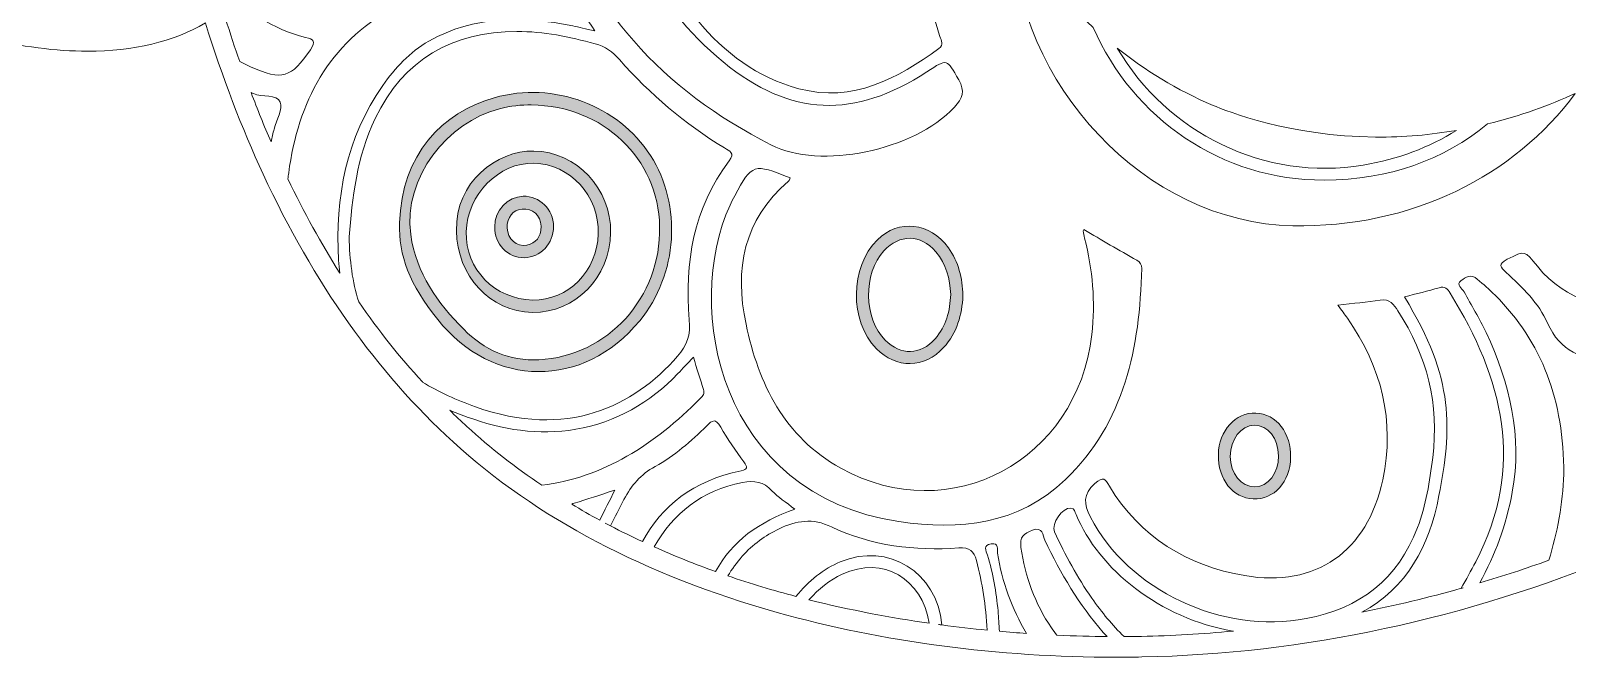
# Model space of a CAD drawing. Extents: x 705 to 2296, y -2914 to -85.
# Drawn here: x 1135 to 1756, y -2914 to -2661 of the extents above; entities that cross this region are included whole.
import ezdxf

# ---------------------------------------------------------------- set-up
doc = ezdxf.new("R2010")
doc.units = 0
doc.header["$MEASUREMENT"] = 0
doc.layers.add('Layer 1', color=7, linetype='Continuous')

# ---------------------------------------------------------------- blocks, each defined once
blk = doc.blocks.new('block 4')
at = {"layer": 'Layer 1', "lineweight": 0}
for points in [[(1506.27, -2748.89), (1498.85, -2738.57), (1486.18, -2737.23), (1477.58, -2745.71), (1466.42, -2756.72), (1466.22, -2778.52), (1477.17, -2789.71), (1485.12, -2797.85), (1496.63, -2797.66), (1504.36, -2789.25), (1509.83, -2783.3), (1511.72, -2776.03), (1512.15, -2768.21), (1511.96, -2761.23), (1510.4, -2754.63), (1506.27, -2748.89)], [(1500.87, -2785.7), (1495, -2792.34), (1487.03, -2792.5), (1480.77, -2786.24), (1472.02, -2777.49), (1471.73, -2759.29), (1480.23, -2750.18), (1486.66, -2743.29), (1494.94, -2743.38), (1501.16, -2750.52), (1505.48, -2755.47), (1506.89, -2761.48), (1507.22, -2767.77), (1506.97, -2774.49), (1505.34, -2780.63), (1500.87, -2785.7)]]:
    blk.add_open_spline(points, degree=3, knots=[0, 0, 0, 0, 1, 1, 1, 2, 2, 2, 3, 3, 3, 4, 4, 4, 5, 5, 5, 5], dxfattribs=at)
blk = doc.blocks.new('block 5')
at = {"layer": 'Layer 1', "lineweight": 0}
for points in [[(1630.59, -2815.72), (1622.31, -2815.37), (1615.64, -2822.76), (1615.4, -2832.55), (1615.15, -2842.39), (1621.22, -2850.08), (1629.49, -2850.41), (1637.88, -2850.76), (1644.36, -2843.58), (1644.62, -2833.65), (1644.87, -2823.84), (1638.79, -2816.07), (1630.59, -2815.72)], [(1630.13, -2845.54), (1624.68, -2845.59), (1620.28, -2840.11), (1620.23, -2833.21), (1620.19, -2826.41), (1624.58, -2820.71), (1629.93, -2820.62), (1635.4, -2820.55), (1639.65, -2825.92), (1639.71, -2833), (1639.78, -2839.99), (1635.58, -2845.48), (1630.13, -2845.54)]]:
    blk.add_open_spline(points, degree=3, knots=[0, 0, 0, 0, 1, 1, 1, 2, 2, 2, 3, 3, 3, 4, 4, 4, 4], dxfattribs=at)
blk = doc.blocks.new('block 2')
at = {"layer": 'Layer 1', "true_color": 0x7e82af}
h = blk.add_hatch(color=163, dxfattribs=at)
h.dxf.hatch_style = 2
edge = h.paths.add_edge_path()
edge.add_spline(control_points=[(1381.51, -2778.41), (1396.93, -2759.64), (1398.76, -2731.67), (1385.86, -2711.64), (1372.77, -2691.32), (1346.77, -2681.51), (1322.75, -2688.27), (1301.89, -2694.13), (1285.19, -2711.17), (1284.47, -2738.9), (1283.94, -2752.06), (1288.51, -2763.65), (1299.86, -2777.87), (1322.15, -2805.8), (1358.78, -2806.04), (1381.51, -2778.41)], knot_values=[0, 0, 0, 0, 1, 1, 1, 2, 2, 2, 3, 3, 3, 4, 4, 4, 5, 5, 5, 5], degree=3, periodic=1)
edge = h.paths.add_edge_path()
edge.add_spline(control_points=[(1310.38, -2781.84), (1299.86, -2771.11), (1291.16, -2759.41), (1288.99, -2743.61), (1285.81, -2720.53), (1304.02, -2698.04), (1324.78, -2692.76), (1329.3, -2691.61), (1333.88, -2691.05), (1337.71, -2691.21), (1366.8, -2691.46), (1389, -2712.85), (1389.57, -2740.35), (1390.15, -2768.88), (1368.69, -2792.75), (1340.77, -2794.18), (1328.9, -2794.79), (1318.59, -2790.2), (1310.38, -2781.84)], knot_values=[0, 0, 0, 0, 1, 1, 1, 2, 2, 2, 3, 3, 3, 4, 4, 4, 5, 5, 5, 6, 6, 6, 6], degree=3, periodic=1)
h = blk.add_hatch(color=163, dxfattribs=at)
h.dxf.hatch_style = 2
edge = h.paths.add_edge_path()
edge.add_spline(control_points=[(1369.76, -2742.79), (1370.05, -2725.08), (1355.97, -2710.1), (1338.74, -2709.81), (1323.65, -2709.55), (1307.04, -2722.36), (1307.42, -2742.05), (1307.78, -2760.13), (1320.95, -2774.86), (1338.15, -2775.02), (1355.5, -2775.17), (1369.48, -2760.92), (1369.76, -2742.79)], knot_values=[0, 0, 0, 0, 1, 1, 1, 2, 2, 2, 3, 3, 3, 4, 4, 4, 4], degree=3, periodic=1)
edge = h.paths.add_edge_path()
edge.add_spline(control_points=[(1338.29, -2770.02), (1322.91, -2769.73), (1311.09, -2757.63), (1311.39, -2742.49), (1311.68, -2727.49), (1324.65, -2714.34), (1338.76, -2714.74), (1353.58, -2715.16), (1365.11, -2727.83), (1364.75, -2743.33), (1364.41, -2758.3), (1352.53, -2770.29), (1338.29, -2770.02)], knot_values=[0, 0, 0, 0, 1, 1, 1, 2, 2, 2, 3, 3, 3, 4, 4, 4, 4], degree=3, periodic=1)
h = blk.add_hatch(color=163, dxfattribs=at)
h.dxf.hatch_style = 2
edge = h.paths.add_edge_path()
edge.add_spline(control_points=[(1334.44, -2728.1), (1328.05, -2728.35), (1322.96, -2733.8), (1322.9, -2740.44), (1322.84, -2747.43), (1328.19, -2753.04), (1334.82, -2752.93), (1341.45, -2752.83), (1346.75, -2747.2), (1346.68, -2740.31), (1346.62, -2733.44), (1341.01, -2727.85), (1334.44, -2728.1)], knot_values=[0, 0, 0, 0, 1, 1, 1, 2, 2, 2, 3, 3, 3, 4, 4, 4, 4], degree=3, periodic=1)
edge = h.paths.add_edge_path()
edge.add_spline(control_points=[(1341.61, -2741.96), (1340.98, -2745.5), (1338.54, -2747.9), (1334.39, -2747.93), (1330.4, -2747.95), (1327.32, -2743.69), (1328, -2739.38), (1328.67, -2735.22), (1331.17, -2732.97), (1335.48, -2733.31), (1339.53, -2733.63), (1342.1, -2737.11), (1341.61, -2741.96)], knot_values=[0, 0, 0, 0, 1, 1, 1, 2, 2, 2, 3, 3, 3, 4, 4, 4, 4], degree=3, periodic=1)
h = blk.add_hatch(color=163, dxfattribs=at)
h.dxf.hatch_style = 2
edge = h.paths.add_edge_path()
edge.add_spline(control_points=[(1506.27, -2748.89), (1498.85, -2738.57), (1486.18, -2737.23), (1477.58, -2745.71), (1466.42, -2756.72), (1466.22, -2778.52), (1477.17, -2789.71), (1485.12, -2797.85), (1496.63, -2797.66), (1504.36, -2789.25), (1509.83, -2783.3), (1511.72, -2776.03), (1512.15, -2768.21), (1511.96, -2761.23), (1510.4, -2754.63), (1506.27, -2748.89)], knot_values=[0, 0, 0, 0, 1, 1, 1, 2, 2, 2, 3, 3, 3, 4, 4, 4, 5, 5, 5, 5], degree=3, periodic=1)
edge = h.paths.add_edge_path()
edge.add_spline(control_points=[(1500.87, -2785.7), (1495, -2792.34), (1487.03, -2792.5), (1480.77, -2786.24), (1472.02, -2777.49), (1471.73, -2759.29), (1480.23, -2750.18), (1486.66, -2743.29), (1494.94, -2743.38), (1501.16, -2750.52), (1505.48, -2755.47), (1506.89, -2761.48), (1507.22, -2767.77), (1506.97, -2774.49), (1505.34, -2780.63), (1500.87, -2785.7)], knot_values=[0, 0, 0, 0, 1, 1, 1, 2, 2, 2, 3, 3, 3, 4, 4, 4, 5, 5, 5, 5], degree=3, periodic=1)
h = blk.add_hatch(color=163, dxfattribs=at)
h.dxf.hatch_style = 2
edge = h.paths.add_edge_path()
edge.add_spline(control_points=[(1630.59, -2815.72), (1622.31, -2815.37), (1615.64, -2822.76), (1615.4, -2832.55), (1615.15, -2842.39), (1621.22, -2850.08), (1629.49, -2850.41), (1637.88, -2850.76), (1644.36, -2843.58), (1644.62, -2833.65), (1644.87, -2823.84), (1638.79, -2816.07), (1630.59, -2815.72)], knot_values=[0, 0, 0, 0, 1, 1, 1, 2, 2, 2, 3, 3, 3, 4, 4, 4, 4], degree=3, periodic=1)
edge = h.paths.add_edge_path()
edge.add_spline(control_points=[(1630.13, -2845.54), (1624.68, -2845.59), (1620.28, -2840.11), (1620.23, -2833.21), (1620.19, -2826.41), (1624.58, -2820.71), (1629.93, -2820.62), (1635.4, -2820.55), (1639.65, -2825.92), (1639.71, -2833), (1639.78, -2839.99), (1635.58, -2845.48), (1630.13, -2845.54)], knot_values=[0, 0, 0, 0, 1, 1, 1, 2, 2, 2, 3, 3, 3, 4, 4, 4, 4], degree=3, periodic=1)
at = {"layer": 'Layer 1', "lineweight": 0}
for points, knots in [([(2257.73, -639.78), (2234.93, -597.81), (2201.23, -557.75), (2160.32, -523.94), (2075.55, -453.89), (1964.94, -394.11), (1840.32, -350.94), (1840.32, -350.94), (1840.32, -350.93), (1840.32, -350.93), (1839.87, -348.96), (1839.3, -346.94), (1838.61, -344.88), (1837.07, -340.33), (1834.39, -333.76), (1828.95, -329.25), (1828.26, -328.68), (1827.55, -328.14), (1826.81, -327.67), (1826.81, -327.67), (1826.81, -327.67), (1826.79, -327.67), (1828.33, -308.78), (1824.73, -289.41), (1816.02, -270), (1811.57, -260.06), (1804.2, -253.12), (1797.06, -246.39), (1791.32, -240.98), (1785.89, -235.87), (1782.26, -229.5), (1781.17, -227.6), (1780.25, -225.55), (1779.27, -223.36), (1778.01, -220.55), (1776.7, -217.64), (1774.93, -214.81), (1767.88, -203.55), (1756.35, -197.47), (1745.08, -194.23), (1745.08, -194.23), (1743.71, -192.18), (1743.71, -192.18), (1701.28, -127.64), (1637.14, -102.84), (1590.8, -93.4), (1549.91, -85.06), (1516.05, -86.83), (1504.18, -87.86), (1504.14, -87.8), (1504.1, -87.77), (1504.08, -87.73), (1504.08, -87.73), (1503.9, -87.89), (1503.9, -87.89), (1502.32, -88.03), (1501.15, -88.15), (1500.45, -88.23), (1499.74, -88.15), (1498.58, -88.03), (1497.01, -87.89), (1497.01, -87.89), (1496.82, -87.73), (1496.82, -87.73), (1496.8, -87.77), (1496.76, -87.8), (1496.71, -87.86), (1484.84, -86.83), (1450.98, -85.06), (1410.1, -93.4), (1363.76, -102.84), (1299.62, -127.64), (1257.21, -192.15), (1257.21, -192.15), (1255.83, -194.23), (1255.83, -194.23), (1244.54, -197.47), (1233.02, -203.55), (1225.97, -214.81), (1224.2, -217.64), (1222.89, -220.55), (1221.62, -223.36), (1220.64, -225.55), (1219.73, -227.6), (1218.64, -229.5), (1215, -235.87), (1209.57, -240.98), (1203.83, -246.39), (1196.7, -253.12), (1189.33, -260.06), (1184.88, -270), (1176.17, -289.41), (1172.56, -308.78), (1174.1, -327.67), (1174.09, -327.67), (1174.09, -327.67), (1174.09, -327.67), (1173.36, -328.14), (1172.64, -328.67), (1171.94, -329.25), (1166.5, -333.76), (1163.83, -340.32), (1162.29, -344.88), (1161.6, -346.94), (1161.03, -348.96), (1160.57, -350.93), (1160.57, -350.93), (1160.57, -350.94), (1160.57, -350.94), (1035.95, -394.11), (925.34, -453.89), (840.57, -523.94), (799.66, -557.75), (765.97, -597.81), (743.17, -639.78), (717.38, -687.2), (705.23, -736.49), (707.06, -786.23), (708.79, -833.12), (721.42, -881.91), (744.63, -931.23), (776.61, -999.19), (827.22, -1064.83), (895.04, -1126.29), (939.72, -1166.8), (989.19, -1202.25), (1037.03, -1236.53), (1082.37, -1269.03), (1129.25, -1302.64), (1171.8, -1340.38), (1249.39, -1409.16), (1300.81, -1475.62), (1328.95, -1543.41), (1325.12, -1549.46), (1321.54, -1556.29), (1318.88, -1563.69), (1317.48, -1563.6), (1315.91, -1563.52), (1314.31, -1563.52), (1308.44, -1563.52), (1302.01, -1564.61), (1300.28, -1570.4), (1299.79, -1572.07), (1299.76, -1573.62), (1299.72, -1574.99), (1299.72, -1575.32), (1299.71, -1575.65), (1299.7, -1575.96), (1299.52, -1579.67), (1298.15, -1583.63), (1295.64, -1587.72), (1294.69, -1589.27), (1293.66, -1590.81), (1292.59, -1592.31), (1291.91, -1593.27), (1291.2, -1594.21), (1290.48, -1595.15), (1283.23, -1604.54), (1274, -1613.07), (1265.02, -1621.38), (1265.02, -1621.38), (1260.92, -1625.17), (1260.92, -1625.17), (1250.6, -1634.74), (1239.94, -1644.64), (1227.93, -1651.26), (1224.55, -1653.15), (1220.44, -1657.48), (1220.14, -1667.47), (1219.42, -1692.03), (1241.26, -1736.34), (1260.82, -1751.22), (1241.97, -1787.05), (1219.46, -1838.09), (1200.22, -1904.9), (1175.44, -1990.97), (1160.75, -2086.12), (1156.58, -2187.73), (1153.08, -2272.74), (1156.98, -2362.49), (1168.18, -2455.79), (1163.65, -2459.11), (1158.65, -2462.26), (1152.93, -2465.39), (1126.52, -2479.87), (1097.89, -2485.02), (1072.31, -2479.92), (1038.1, -2473.12), (1010.95, -2453.43), (991.61, -2421.39), (954.97, -2360.75), (954.3, -2266.43), (972.57, -2204.62), (992.17, -2138.34), (1031.4, -2072.06), (1096.04, -1996), (1100.49, -1990.76), (1104.99, -1985.54), (1109.5, -1980.33), (1133.88, -1952.07), (1159.09, -1922.85), (1176.92, -1889.25), (1201.05, -1843.72), (1206.63, -1795.65), (1192.18, -1757.38), (1192.18, -1757.38), (1181.68, -1729.58), (1181.68, -1729.58), (1181.68, -1729.58), (1184.11, -1759.19), (1184.11, -1759.19), (1187.04, -1794.94), (1172.43, -1827.44), (1159.67, -1848.41), (1139.55, -1881.48), (1111.42, -1909.63), (1084.2, -1936.84), (1072.99, -1948.07), (1061.38, -1959.69), (1050.51, -1971.48), (986.2, -2041.19), (939.51, -2104.75), (907.75, -2165.78), (865.01, -2247.87), (849.52, -2326.23), (861.72, -2398.68), (881.46, -2516.08), (980.8, -2608.54), (1070.48, -2648.09), (1102.71, -2662.3), (1132.76, -2669.48), (1158.32, -2669.48), (1176.87, -2669.48), (1193.05, -2665.7), (1205.97, -2658.08), (1205.97, -2658.09), (1205.97, -2658.09), (1205.97, -2658.09), (1212.84, -2680.03), (1220.66, -2700.47), (1229.34, -2719.23), (1249.6, -2763), (1275.41, -2799.36), (1306.05, -2827.33), (1339.78, -2858.12), (1383.84, -2881.32), (1437.02, -2896.27), (1479.37, -2908.16), (1526.54, -2914.39), (1574.07, -2914.39), (1577.53, -2914.39), (1581.01, -2914.35), (1584.47, -2914.28), (1715.72, -2911.78), (1847.6, -2857.02), (1946.29, -2764.08), (1983.95, -2728.62), (2013.13, -2688.17), (2030.68, -2647.08), (2050.96, -2599.62), (2056.14, -2551.69), (2046.08, -2504.65), (2026.22, -2411.76), (1963.7, -2334.68), (1870.04, -2287.56), (1788.08, -2246.34), (1690.33, -2231.81), (1599.94, -2247.09), (1606.11, -2235.77), (1612.34, -2224.53), (1618.54, -2213.38), (1637.36, -2179.5), (1656.8, -2144.46), (1673.59, -2108.59), (1710.68, -2029.32), (1732.71, -1958.15), (1740.94, -1891.02), (1746.05, -1849.4), (1747.6, -1797.58), (1735.16, -1750.76), (1754.43, -1736.28), (1775.99, -1693.13), (1775.99, -1668.36), (1775.99, -1667.96), (1775.99, -1667.55), (1775.98, -1667.16), (1775.68, -1657.19), (1771.58, -1652.89), (1768.19, -1651), (1756.19, -1644.4), (1745.52, -1634.53), (1735.2, -1624.98), (1735.2, -1624.98), (1731.1, -1621.2), (1731.1, -1621.2), (1719.8, -1610.79), (1708.12, -1600.03), (1700.47, -1587.65), (1697.96, -1583.57), (1696.6, -1579.62), (1696.43, -1575.92), (1696.41, -1575.61), (1696.4, -1575.29), (1696.4, -1574.97), (1696.37, -1573.59), (1696.32, -1572.04), (1695.83, -1570.37), (1694.11, -1564.66), (1687.76, -1563.55), (1681.94, -1563.52), (1679.29, -1556.2), (1675.74, -1549.42), (1671.94, -1543.41), (1700.08, -1475.62), (1751.51, -1409.16), (1829.1, -1340.38), (1871.64, -1302.64), (1918.53, -1269.03), (1963.87, -1236.53), (2011.71, -1202.25), (2061.18, -1166.8), (2105.86, -1126.29), (2173.67, -1064.83), (2224.28, -999.19), (2256.27, -931.23), (2279.48, -881.91), (2292.11, -833.13), (2293.84, -786.23), (2295.67, -736.49), (2283.52, -687.2), (2257.73, -639.78)], [0, 0, 0, 0, 1, 1, 1, 2, 2, 2, 3, 3, 3, 4, 4, 4, 5, 5, 5, 6, 6, 6, 7, 7, 7, 8, 8, 8, 9, 9, 9, 10, 10, 10, 11, 11, 11, 12, 12, 12, 13, 13, 13, 14, 14, 14, 15, 15, 15, 16, 16, 16, 17, 17, 17, 18, 18, 18, 19, 19, 19, 20, 20, 20, 21, 21, 21, 22, 22, 22, 23, 23, 23, 24, 24, 24, 25, 25, 25, 26, 26, 26, 27, 27, 27, 28, 28, 28, 29, 29, 29, 30, 30, 30, 31, 31, 31, 32, 32, 32, 33, 33, 33, 34, 34, 34, 35, 35, 35, 36, 36, 36, 37, 37, 37, 38, 38, 38, 39, 39, 39, 40, 40, 40, 41, 41, 41, 42, 42, 42, 43, 43, 43, 44, 44, 44, 45, 45, 45, 46, 46, 46, 47, 47, 47, 48, 48, 48, 49, 49, 49, 50, 50, 50, 51, 51, 51, 52, 52, 52, 53, 53, 53, 54, 54, 54, 55, 55, 55, 56, 56, 56, 57, 57, 57, 58, 58, 58, 59, 59, 59, 60, 60, 60, 61, 61, 61, 62, 62, 62, 63, 63, 63, 64, 64, 64, 65, 65, 65, 66, 66, 66, 67, 67, 67, 68, 68, 68, 69, 69, 69, 70, 70, 70, 71, 71, 71, 72, 72, 72, 73, 73, 73, 74, 74, 74, 75, 75, 75, 76, 76, 76, 77, 77, 77, 78, 78, 78, 79, 79, 79, 80, 80, 80, 81, 81, 81, 82, 82, 82, 83, 83, 83, 84, 84, 84, 85, 85, 85, 86, 86, 86, 87, 87, 87, 88, 88, 88, 89, 89, 89, 90, 90, 90, 91, 91, 91, 92, 92, 92, 93, 93, 93, 94, 94, 94, 95, 95, 95, 96, 96, 96, 97, 97, 97, 98, 98, 98, 99, 99, 99, 100, 100, 100, 101, 101, 101, 102, 102, 102, 103, 103, 103, 104, 104, 104, 105, 105, 105, 106, 106, 106, 107, 107, 107, 108, 108, 108, 109, 109, 109, 110, 110, 110, 110]), ([(1344.99, -2586.25), (1345.75, -2542.01), (1381.69, -2484.32), (1450.52, -2486.7), (1469.61, -2487.37), (1487.17, -2492.61), (1503.8, -2500.6), (1503.44, -2506.34), (1503.26, -2512.13), (1503.26, -2517.94), (1480.79, -2503.09), (1456.46, -2496.7), (1429.6, -2504.63), (1394.51, -2514.98), (1371.73, -2545.07), (1372.01, -2581.72), (1372.31, -2618.8), (1386.41, -2650.17), (1415.31, -2673.84), (1442.49, -2696.1), (1468.25, -2696.91), (1497.63, -2677.77), (1505.98, -2672.33), (1505.65, -2672.53), (1510.45, -2681.07), (1513.06, -2685.72), (1512.03, -2688.5), (1508.7, -2692.08), (1492.16, -2709.8), (1454.44, -2717.5), (1434.57, -2707.33), (1390.89, -2684.97), (1359.48, -2652.24), (1346.9, -2603.65), (1345.44, -2598), (1344.93, -2592.13), (1344.99, -2586.25)], [0, 0, 0, 0, 1, 1, 1, 2, 2, 2, 3, 3, 3, 4, 4, 4, 5, 5, 5, 6, 6, 6, 7, 7, 7, 8, 8, 8, 9, 9, 9, 10, 10, 10, 11, 11, 11, 12, 12, 12, 12]), ([(1434.09, -2530.07), (1423.7, -2533.58), (1415.77, -2540.03), (1410.57, -2549.74), (1404.05, -2561.94), (1399.04, -2574.6), (1398.34, -2588.65), (1397.63, -2603.04), (1402.17, -2615.66), (1410.95, -2626.85), (1417.99, -2635.84), (1426.57, -2643.25), (1436.39, -2648.97), (1455.24, -2659.96), (1473.76, -2656.81), (1491.25, -2645.82), (1496.87, -2642.3), (1497.57, -2644.23), (1498.67, -2649.02), (1499.79, -2653.92), (1501.39, -2658.71), (1502.87, -2663.53), (1503.4, -2665.25), (1504.5, -2666.88), (1502.44, -2668.37), (1485.53, -2680.57), (1467.9, -2690.42), (1445.88, -2684.65), (1429.04, -2680.22), (1415.77, -2670.08), (1404.89, -2657), (1384.72, -2632.76), (1374.3, -2604.92), (1377.48, -2573.11), (1382.11, -2526.63), (1428.72, -2496.02), (1473.76, -2509.36), (1484.52, -2512.56), (1494.24, -2517.55), (1503.3, -2523.85), (1503.28, -2523.4), (1503.28, -2522.95), (1503.26, -2522.49), (1503.28, -2522.95), (1503.3, -2523.41), (1503.31, -2523.87), (1503.31, -2523.87), (1503.3, -2523.87), (1503.3, -2523.85), (1503.49, -2532.73), (1504.14, -2541.64), (1505.34, -2550.51), (1505.34, -2550.51), (1505.35, -2550.5), (1505.35, -2550.5), (1505.41, -2550.94), (1505.46, -2551.38), (1505.52, -2551.82), (1505.46, -2551.38), (1505.4, -2550.95), (1505.34, -2550.51), (1505.02, -2551.21), (1504.68, -2551.89), (1504.34, -2552.61), (1485.22, -2529.5), (1459.72, -2521.42), (1434.09, -2530.07)], [0, 0, 0, 0, 1, 1, 1, 2, 2, 2, 3, 3, 3, 4, 4, 4, 5, 5, 5, 6, 6, 6, 7, 7, 7, 8, 8, 8, 9, 9, 9, 10, 10, 10, 11, 11, 11, 12, 12, 12, 13, 13, 13, 14, 14, 14, 15, 15, 15, 16, 16, 16, 17, 17, 17, 18, 18, 18, 19, 19, 19, 20, 20, 20, 21, 21, 21, 22, 22, 22, 22]), ([(1532.04, -2620.75), (1532.8, -2621.91), (1533.58, -2623.1), (1534.38, -2624.29), (1541.67, -2635.11), (1551.7, -2647.83), (1564.79, -2659.89), (1580.93, -2696.66), (1616.74, -2721.72), (1658.1, -2721.55), (1684.57, -2721.44), (1706.51, -2713.42), (1724.12, -2698.89), (1737.35, -2695.67), (1749.24, -2691.27), (1759.65, -2686.53), (1735.13, -2719.89), (1693.48, -2740.92), (1645.49, -2740.02), (1586.02, -2738.88), (1533.58, -2683.08), (1532.04, -2620.75)], [0, 0, 0, 0, 1, 1, 1, 2, 2, 2, 3, 3, 3, 4, 4, 4, 5, 5, 5, 6, 6, 6, 7, 7, 7, 7]), ([(1219.86, -2673.67), (1215.91, -2662.36), (1212.22, -2650.6), (1208.8, -2638.37), (1210.16, -2639.99), (1211.55, -2641.6), (1213.01, -2643.18), (1222.23, -2653.14), (1233.12, -2660.57), (1246.48, -2663.91), (1249.7, -2664.71), (1250.83, -2665.46), (1248.44, -2668.9), (1240.52, -2680.26), (1237.17, -2681.5), (1224.21, -2675.79), (1222.71, -2675.14), (1221.28, -2674.41), (1219.86, -2673.67)], [0, 0, 0, 0, 1, 1, 1, 2, 2, 2, 3, 3, 3, 4, 4, 4, 5, 5, 5, 6, 6, 6, 6]), ([(1239.32, -2721.08), (1239.41, -2720.28), (1239.51, -2719.47), (1239.63, -2718.66), (1243.52, -2690.06), (1255.63, -2666.3), (1281.92, -2652.09), (1304.05, -2640.12), (1327.68, -2640.9), (1351.51, -2645.87), (1352.99, -2646.18), (1354, -2647.06), (1354.81, -2648.31), (1357.33, -2652.17), (1359.89, -2656.01), (1363.36, -2661.26), (1359.56, -2660.4), (1357.02, -2659.77), (1354.45, -2659.26), (1334.42, -2655.24), (1314.82, -2654.94), (1296.27, -2665.45), (1288.51, -2669.85), (1282.64, -2676.25), (1277.7, -2683.32), (1262.9, -2704.54), (1258.36, -2728.48), (1259.79, -2753.95), (1259.89, -2755.7), (1260.05, -2757.41), (1260.26, -2759.12), (1252.76, -2747.24), (1245.78, -2734.58), (1239.32, -2721.08)], [0, 0, 0, 0, 1, 1, 1, 2, 2, 2, 3, 3, 3, 4, 4, 4, 5, 5, 5, 6, 6, 6, 7, 7, 7, 8, 8, 8, 9, 9, 9, 10, 10, 10, 11, 11, 11, 11]), ([(1293.7, -2803.16), (1293.7, -2803.14), (1293.69, -2803.14), (1293.69, -2803.14), (1284.56, -2793.17), (1275.99, -2782.38), (1267.97, -2770.8), (1267.97, -2770.8), (1267.97, -2770.79), (1267.97, -2770.79), (1267.97, -2770.79), (1267.97, -2770.78), (1267.96, -2770.78), (1265.36, -2762.72), (1264.26, -2753.97), (1264.03, -2744.46), (1265.39, -2729.1), (1267.08, -2712.23), (1274.57, -2696.66), (1286.11, -2672.72), (1305.78, -2661.69), (1331.89, -2661.51), (1342.63, -2661.44), (1353.11, -2663.72), (1363.48, -2666.46), (1367.53, -2667.53), (1370.56, -2669.67), (1373.36, -2672.87), (1385.66, -2686.91), (1399.78, -2698.89), (1415.79, -2708.57), (1417.8, -2709.79), (1420.15, -2710.49), (1417.62, -2713.84), (1403.22, -2732.92), (1399.6, -2754.92), (1401.57, -2778.04), (1402.07, -2784.04), (1400.67, -2788.33), (1396.83, -2792.73), (1379.02, -2813.08), (1352.02, -2826.34), (1315.14, -2813.18), (1307.55, -2810.47), (1300.32, -2807.32), (1293.7, -2803.16)], [0, 0, 0, 0, 1, 1, 1, 2, 2, 2, 3, 3, 3, 4, 4, 4, 5, 5, 5, 6, 6, 6, 7, 7, 7, 8, 8, 8, 9, 9, 9, 10, 10, 10, 11, 11, 11, 12, 12, 12, 13, 13, 13, 14, 14, 14, 15, 15, 15, 15]), ([(1574.54, -2668.23), (1585.6, -2677.06), (1598.46, -2685.15), (1613.28, -2691.36), (1618.87, -2693.71), (1644.13, -2703.89), (1678.96, -2704.18), (1690.46, -2704.27), (1701.35, -2703.26), (1711.6, -2701.48), (1700.62, -2708.37), (1688.1, -2713.13), (1673.92, -2715.51), (1634.06, -2722.22), (1594.51, -2702.41), (1574.54, -2668.23)], [0, 0, 0, 0, 1, 1, 1, 2, 2, 2, 3, 3, 3, 4, 4, 4, 5, 5, 5, 5]), ([(1381.51, -2778.41), (1396.93, -2759.64), (1398.76, -2731.67), (1385.86, -2711.64), (1372.77, -2691.32), (1346.77, -2681.51), (1322.75, -2688.27), (1301.89, -2694.13), (1285.19, -2711.17), (1284.47, -2738.9), (1283.94, -2752.06), (1288.51, -2763.65), (1299.86, -2777.87), (1322.15, -2805.8), (1358.78, -2806.04), (1381.51, -2778.41)], [0, 0, 0, 0, 1, 1, 1, 2, 2, 2, 3, 3, 3, 4, 4, 4, 5, 5, 5, 5]), ([(1233.77, -2700.92), (1233.3, -2702.65), (1232.89, -2704.37), (1232.49, -2706.11), (1229.69, -2699.64), (1227, -2693), (1224.44, -2686.19), (1224.75, -2686.33), (1225.06, -2686.46), (1225.37, -2686.62), (1228.96, -2688.33), (1234.71, -2686.62), (1236.2, -2690.06), (1237.4, -2692.82), (1234.78, -2697.26), (1233.77, -2700.92)], [0, 0, 0, 0, 1, 1, 1, 2, 2, 2, 3, 3, 3, 4, 4, 4, 5, 5, 5, 5]), ([(1789.61, -2772.9), (1807.01, -2771.68), (1815.51, -2764.89), (1819.35, -2751.1), (1823.82, -2735.04), (1818.81, -2718.29), (1806.93, -2709), (1802.79, -2705.75), (1797.97, -2704.45), (1792.99, -2703.75), (1788.63, -2703.14), (1788.22, -2701.62), (1791.03, -2698.52), (1791.82, -2697.64), (1792.17, -2696.36), (1792.96, -2695.46), (1795.83, -2692.1), (1795.43, -2685.39), (1799.72, -2684.64), (1805.44, -2683.63), (1811.76, -2684.83), (1817.61, -2686.04), (1830.62, -2688.76), (1838.83, -2698.05), (1845.35, -2708.72), (1853.4, -2721.91), (1857.98, -2736.45), (1856.1, -2751.95), (1853.78, -2771.15), (1842.11, -2783.58), (1824.42, -2790.5), (1814.02, -2794.58), (1803.12, -2796.54), (1790.81, -2796.84), (1785.68, -2797.21), (1779.52, -2796.36), (1773.36, -2795.47), (1762.59, -2793.93), (1753.47, -2790.76), (1748.48, -2779.41), (1744.94, -2771.35), (1738.3, -2764.93), (1731.75, -2758.89), (1729.37, -2756.7), (1728.22, -2755.55), (1732.12, -2753.58), (1739.45, -2749.91), (1739.07, -2749.89), (1744.36, -2756.4), (1756.08, -2770.85), (1772.32, -2774.1), (1789.61, -2772.9)], [0, 0, 0, 0, 1, 1, 1, 2, 2, 2, 3, 3, 3, 4, 4, 4, 5, 5, 5, 6, 6, 6, 7, 7, 7, 8, 8, 8, 9, 9, 9, 10, 10, 10, 11, 11, 11, 12, 12, 12, 13, 13, 13, 14, 14, 14, 15, 15, 15, 16, 16, 16, 17, 17, 17, 17]), ([(1310.38, -2781.84), (1299.86, -2771.11), (1291.16, -2759.41), (1288.99, -2743.61), (1285.81, -2720.53), (1304.02, -2698.04), (1324.78, -2692.76), (1329.3, -2691.61), (1333.88, -2691.05), (1337.71, -2691.21), (1366.8, -2691.46), (1389, -2712.85), (1389.57, -2740.35), (1390.15, -2768.88), (1368.69, -2792.75), (1340.77, -2794.18), (1328.9, -2794.79), (1318.59, -2790.2), (1310.38, -2781.84)], [0, 0, 0, 0, 1, 1, 1, 2, 2, 2, 3, 3, 3, 4, 4, 4, 5, 5, 5, 6, 6, 6, 6]), ([(1369.76, -2742.79), (1370.05, -2725.08), (1355.97, -2710.1), (1338.74, -2709.81), (1323.65, -2709.55), (1307.04, -2722.36), (1307.42, -2742.05), (1307.78, -2760.13), (1320.95, -2774.86), (1338.15, -2775.02), (1355.5, -2775.17), (1369.48, -2760.92), (1369.76, -2742.79)], [0, 0, 0, 0, 1, 1, 1, 2, 2, 2, 3, 3, 3, 4, 4, 4, 4]), ([(1338.29, -2770.02), (1322.91, -2769.73), (1311.09, -2757.63), (1311.39, -2742.49), (1311.68, -2727.49), (1324.65, -2714.34), (1338.76, -2714.74), (1353.58, -2715.16), (1365.11, -2727.83), (1364.75, -2743.33), (1364.41, -2758.3), (1352.53, -2770.29), (1338.29, -2770.02)], [0, 0, 0, 0, 1, 1, 1, 2, 2, 2, 3, 3, 3, 4, 4, 4, 4]), ([(1442.32, -2720.69), (1442.11, -2721.16), (1442.01, -2721.75), (1441.66, -2722.05), (1423.34, -2737.55), (1419.81, -2757.72), (1424.48, -2779.78), (1429.63, -2804), (1439.86, -2825.3), (1462.83, -2837.99), (1507.03, -2862.45), (1558.37, -2835.04), (1564.25, -2783.98), (1565.78, -2770.73), (1564.59, -2757.83), (1561.33, -2745.01), (1561.09, -2744.05), (1560.93, -2743.08), (1560.76, -2742.11), (1560.74, -2741.95), (1560.93, -2741.75), (1561.01, -2741.57), (1568.13, -2745.71), (1575.23, -2749.9), (1582.39, -2753.95), (1583.85, -2754.78), (1584.47, -2755.81), (1584.42, -2757.32), (1583.62, -2789.19), (1577.66, -2819.43), (1553.56, -2842.59), (1534.63, -2860.78), (1510.92, -2863.23), (1486.21, -2859.54), (1413.46, -2848.67), (1399.17, -2773.13), (1418.03, -2731.67), (1418.61, -2730.39), (1419.27, -2729.14), (1419.94, -2727.88), (1426.93, -2714.92), (1427.59, -2714.7), (1442.32, -2720.69)], [0, 0, 0, 0, 1, 1, 1, 2, 2, 2, 3, 3, 3, 4, 4, 4, 5, 5, 5, 6, 6, 6, 7, 7, 7, 8, 8, 8, 9, 9, 9, 10, 10, 10, 11, 11, 11, 12, 12, 12, 13, 13, 13, 14, 14, 14, 14]), ([(1334.44, -2728.1), (1328.05, -2728.35), (1322.96, -2733.8), (1322.9, -2740.44), (1322.84, -2747.43), (1328.19, -2753.04), (1334.82, -2752.93), (1341.45, -2752.83), (1346.75, -2747.2), (1346.68, -2740.31), (1346.62, -2733.44), (1341.01, -2727.85), (1334.44, -2728.1)], [0, 0, 0, 0, 1, 1, 1, 2, 2, 2, 3, 3, 3, 4, 4, 4, 4]), ([(1341.61, -2741.96), (1340.98, -2745.5), (1338.54, -2747.9), (1334.39, -2747.93), (1330.4, -2747.95), (1327.32, -2743.69), (1328, -2739.38), (1328.67, -2735.22), (1331.17, -2732.97), (1335.48, -2733.31), (1339.53, -2733.63), (1342.1, -2737.11), (1341.61, -2741.96)], [0, 0, 0, 0, 1, 1, 1, 2, 2, 2, 3, 3, 3, 4, 4, 4, 4]), ([(1512.15, -2768.21), (1511.72, -2776.03), (1509.83, -2783.3), (1504.36, -2789.25), (1496.63, -2797.66), (1485.12, -2797.85), (1477.17, -2789.71), (1466.22, -2778.52), (1466.42, -2756.72), (1477.58, -2745.71), (1486.18, -2737.23), (1498.85, -2738.57), (1506.27, -2748.89), (1510.4, -2754.63), (1511.96, -2761.23), (1512.15, -2768.21)], [0, 0, 0, 0, 1, 1, 1, 2, 2, 2, 3, 3, 3, 4, 4, 4, 5, 5, 5, 5]), ([(1748.94, -2875.21), (1739.72, -2878.51), (1730.42, -2881.57), (1721.05, -2884.35), (1727.22, -2873.07), (1731.74, -2860.91), (1734.19, -2847.74), (1738.39, -2825.22), (1733.12, -2803.65), (1723.63, -2783.11), (1721.01, -2777.46), (1717.58, -2772.18), (1714.68, -2766.66), (1713.95, -2765.29), (1711.24, -2763.86), (1713.47, -2762.2), (1715.22, -2760.92), (1717.64, -2759.35), (1720.06, -2761.54), (1722.45, -2763.71), (1724.93, -2765.78), (1727.21, -2768.06), (1746.4, -2787.19), (1754.96, -2810.63), (1755.08, -2840.4), (1754.53, -2852.37), (1752.49, -2864.02), (1748.94, -2875.21)], [0, 0, 0, 0, 1, 1, 1, 2, 2, 2, 3, 3, 3, 4, 4, 4, 5, 5, 5, 6, 6, 6, 7, 7, 7, 8, 8, 8, 9, 9, 9, 9]), ([(1563.69, -2857.74), (1560.99, -2852.44), (1560.57, -2848.63), (1565.52, -2844.18), (1568.94, -2841.1), (1569.58, -2842.3), (1571.33, -2845.21), (1583.82, -2865.93), (1602.79, -2877.37), (1626.04, -2881.4), (1654.82, -2886.39), (1675.63, -2871.66), (1681.82, -2842.72), (1686.92, -2818.86), (1681.37, -2797.18), (1667.55, -2777.39), (1666.43, -2775.78), (1665.25, -2774.22), (1663.65, -2772.04), (1670.07, -2771.32), (1675.49, -2770.92), (1680.82, -2770.06), (1684.7, -2769.44), (1686.34, -2771.93), (1687.98, -2774.43), (1699.81, -2792.48), (1704.72, -2812.19), (1702.03, -2833.71), (1700.83, -2843.33), (1699.36, -2852.9), (1695.89, -2861.99), (1687.94, -2882.83), (1672.69, -2894.64), (1650.89, -2898.79), (1616.97, -2905.24), (1578.85, -2887.34), (1563.69, -2857.74)], [0, 0, 0, 0, 1, 1, 1, 2, 2, 2, 3, 3, 3, 4, 4, 4, 5, 5, 5, 6, 6, 6, 7, 7, 7, 8, 8, 8, 9, 9, 9, 10, 10, 10, 11, 11, 11, 12, 12, 12, 12]), ([(1714.36, -2886.29), (1714.07, -2886.37), (1713.77, -2886.46), (1713.49, -2886.54), (1713.49, -2886.54), (1713.49, -2886.53), (1713.5, -2886.53), (1700.24, -2890.28), (1686.87, -2893.5), (1673.41, -2896.18), (1691.5, -2886.45), (1700.65, -2869.54), (1704.57, -2849.03), (1709.64, -2822.44), (1711.16, -2802.05), (1690.6, -2768.78), (1695.4, -2767.53), (1700.08, -2766.4), (1704.68, -2765.06), (1706.97, -2764.39), (1708.02, -2765.57), (1709.04, -2767.23), (1730.43, -2801.7), (1739.59, -2837.29), (1719.4, -2875.77), (1717.5, -2879.41), (1715.54, -2882.99), (1713.5, -2886.53), (1713.78, -2886.46), (1714.07, -2886.37), (1714.36, -2886.29)], [0, 0, 0, 0, 1, 1, 1, 2, 2, 2, 3, 3, 3, 4, 4, 4, 5, 5, 5, 6, 6, 6, 7, 7, 7, 8, 8, 8, 9, 9, 9, 10, 10, 10, 10]), ([(1311.68, -2821.16), (1309.33, -2819.01), (1307.02, -2816.81), (1304.73, -2814.57), (1307.04, -2815.55), (1309.39, -2816.47), (1311.76, -2817.32), (1325.95, -2822.39), (1340.56, -2824.91), (1355.68, -2822.26), (1371.95, -2819.41), (1385.53, -2811.57), (1396.94, -2799.78), (1398.88, -2797.76), (1400.75, -2795.7), (1403.19, -2793.1), (1404.67, -2797.82), (1405.94, -2802.01), (1407.32, -2806.16), (1407.86, -2807.82), (1407.04, -2808.81), (1406, -2809.85), (1387.51, -2828.43), (1366.77, -2841.82), (1341.93, -2844.86), (1331.41, -2837.78), (1321.27, -2829.92), (1311.68, -2821.16)], [0, 0, 0, 0, 1, 1, 1, 2, 2, 2, 3, 3, 3, 4, 4, 4, 5, 5, 5, 6, 6, 6, 7, 7, 7, 8, 8, 8, 9, 9, 9, 9]), ([(1369.77, -2861.32), (1369.77, -2861.32), (1369.77, -2861.33), (1369.77, -2861.33), (1369.05, -2860.96), (1368.34, -2860.58), (1367.62, -2860.2), (1368.34, -2860.58), (1369.05, -2860.95), (1369.77, -2861.32), (1371.5, -2857.73), (1373.31, -2854.18), (1375.16, -2850.64), (1378.13, -2844.96), (1381.97, -2840.48), (1387.75, -2837.3), (1395.56, -2833.03), (1402.27, -2827.11), (1408.58, -2820.85), (1410.94, -2818.51), (1412.26, -2817.82), (1414.25, -2821.39), (1416.98, -2826.3), (1420.34, -2830.87), (1423.61, -2835.48), (1425, -2837.45), (1425.37, -2838.47), (1422.46, -2839.07), (1403.02, -2843.02), (1390.45, -2853.3), (1382.62, -2867.65), (1378.3, -2865.65), (1374.02, -2863.54), (1369.77, -2861.32)], [0, 0, 0, 0, 1, 1, 1, 2, 2, 2, 3, 3, 3, 4, 4, 4, 5, 5, 5, 6, 6, 6, 7, 7, 7, 8, 8, 8, 9, 9, 9, 10, 10, 10, 11, 11, 11, 11]), ([(1644.62, -2833.65), (1644.36, -2843.58), (1637.88, -2850.76), (1629.49, -2850.41), (1621.22, -2850.08), (1615.15, -2842.39), (1615.4, -2832.55), (1615.64, -2822.76), (1622.31, -2815.37), (1630.59, -2815.72), (1638.79, -2816.07), (1644.87, -2823.84), (1644.62, -2833.65)], [0, 0, 0, 0, 1, 1, 1, 2, 2, 2, 3, 3, 3, 4, 4, 4, 4]), ([(1387.37, -2869.81), (1395.09, -2856.27), (1406.5, -2847.03), (1423.03, -2843.82), (1427.8, -2842.89), (1431.54, -2843.38), (1434.98, -2847.12), (1437.42, -2849.75), (1440.58, -2851.68), (1444.27, -2854.6), (1429.84, -2859.46), (1418.77, -2867.6), (1412.16, -2879.74), (1403.87, -2876.77), (1395.58, -2873.47), (1387.37, -2869.81)], [0, 0, 0, 0, 1, 1, 1, 2, 2, 2, 3, 3, 3, 4, 4, 4, 5, 5, 5, 5]), ([(1354.07, -2852.54), (1354.38, -2852.38), (1354.7, -2852.23), (1355.08, -2852.12), (1360.22, -2850.57), (1365.31, -2848.85), (1371.5, -2846.85), (1369.36, -2851), (1367.32, -2855.02), (1365.41, -2859.01), (1361.6, -2856.94), (1357.81, -2854.78), (1354.07, -2852.54)], [0, 0, 0, 0, 1, 1, 1, 2, 2, 2, 3, 3, 3, 4, 4, 4, 4]), ([(1621.31, -2903.83), (1621.3, -2903.83), (1621.28, -2903.83), (1621.27, -2903.82), (1608.97, -2905), (1596.64, -2905.7), (1584.31, -2905.94), (1582.1, -2905.99), (1579.76, -2906.01), (1577.3, -2906.02), (1572.59, -2901.42), (1568.26, -2896.25), (1564.3, -2890.55), (1558.42, -2882.09), (1553.43, -2873.1), (1549.22, -2863.68), (1547.74, -2860.39), (1552.18, -2853.9), (1555.75, -2854.1), (1557.35, -2854.2), (1557.44, -2855.69), (1557.86, -2856.69), (1567.05, -2878.77), (1591.71, -2898.72), (1621.27, -2903.82), (1621.36, -2903.82), (1621.43, -2903.82), (1621.51, -2903.81), (1621.44, -2903.82), (1621.38, -2903.83), (1621.31, -2903.83)], [0, 0, 0, 0, 1, 1, 1, 2, 2, 2, 3, 3, 3, 4, 4, 4, 5, 5, 5, 6, 6, 6, 7, 7, 7, 8, 8, 8, 9, 9, 9, 10, 10, 10, 10]), ([(1503.66, -2901.34), (1503.66, -2901.34), (1503.66, -2901.35), (1503.66, -2901.35), (1503.2, -2901.29), (1502.74, -2901.23), (1502.29, -2901.16), (1502.75, -2901.23), (1503.2, -2901.29), (1503.66, -2901.34), (1503.65, -2901.31), (1503.65, -2901.3), (1503.65, -2901.28), (1501.61, -2879.91), (1482.02, -2867.77), (1462.6, -2875.83), (1455.87, -2878.62), (1449.77, -2883.59), (1444.67, -2889.81), (1435.53, -2887.39), (1426.32, -2884.63), (1417.1, -2881.48), (1418.78, -2878.79), (1420.73, -2876.16), (1422.97, -2873.6), (1427.16, -2868.82), (1432.2, -2865.16), (1437.91, -2862.45), (1444.81, -2859.18), (1451.25, -2858), (1459.1, -2861.73), (1475.2, -2869.37), (1492.72, -2871.45), (1510.46, -2870.23), (1514.84, -2869.93), (1516.58, -2871.38), (1517.6, -2875.34), (1519.96, -2884.36), (1521.43, -2893.49), (1521.91, -2903.45), (1516.01, -2902.86), (1509.91, -2902.17), (1503.66, -2901.34)], [0, 0, 0, 0, 1, 1, 1, 2, 2, 2, 3, 3, 3, 4, 4, 4, 5, 5, 5, 6, 6, 6, 7, 7, 7, 8, 8, 8, 9, 9, 9, 10, 10, 10, 11, 11, 11, 12, 12, 12, 13, 13, 13, 14, 14, 14, 14]), ([(1550.06, -2905.45), (1549.35, -2904.49), (1548.66, -2903.51), (1547.97, -2902.52), (1541.25, -2892.76), (1537.35, -2881.8), (1535.62, -2870.02), (1535, -2865.84), (1536.77, -2864.37), (1540.24, -2863.07), (1544.63, -2861.42), (1544.39, -2865.2), (1545.31, -2867.13), (1551.64, -2880.49), (1559.09, -2893.15), (1568.85, -2904.33), (1569.35, -2904.92), (1569.87, -2905.45), (1570.39, -2906.01), (1564.21, -2905.96), (1557.39, -2905.79), (1550.06, -2905.45)], [0, 0, 0, 0, 1, 1, 1, 2, 2, 2, 3, 3, 3, 4, 4, 4, 5, 5, 5, 6, 6, 6, 7, 7, 7, 7]), ([(1526.89, -2903.9), (1526.77, -2901.17), (1526.57, -2898.44), (1526.33, -2895.69), (1525.67, -2888.07), (1524.37, -2880.49), (1522.03, -2873.15), (1521.43, -2871.29), (1520.24, -2869.07), (1523.58, -2868.57), (1526.71, -2868.12), (1525.92, -2870.79), (1526.15, -2872.27), (1527.95, -2883.95), (1531.87, -2894.77), (1537.89, -2904.76), (1534.31, -2904.52), (1530.65, -2904.23), (1526.89, -2903.9)], [0, 0, 0, 0, 1, 1, 1, 2, 2, 2, 3, 3, 3, 4, 4, 4, 5, 5, 5, 6, 6, 6, 6]), ([(1449.93, -2891.17), (1453.88, -2886.72), (1458.42, -2883.12), (1463.32, -2880.85), (1479.93, -2873.13), (1495.62, -2882.68), (1498.52, -2900.64), (1483.02, -2898.42), (1466.65, -2895.36), (1449.93, -2891.17)], [0, 0, 0, 0, 1, 1, 1, 2, 2, 2, 3, 3, 3, 3])]:
    blk.add_open_spline(points, degree=3, knots=knots, dxfattribs=at)
at = {"layer": 'Layer 1'}
for name in ['block 4', 'block 5']:
    blk.add_blockref(name, (0, 0), dxfattribs=at)

msp = doc.modelspace()

# ---------------------------------------------------------------- block references
at = {"layer": 'Layer 1'}
msp.add_blockref('block 2', (0, 0), dxfattribs=at)

doc.saveas('drawing.dxf')
